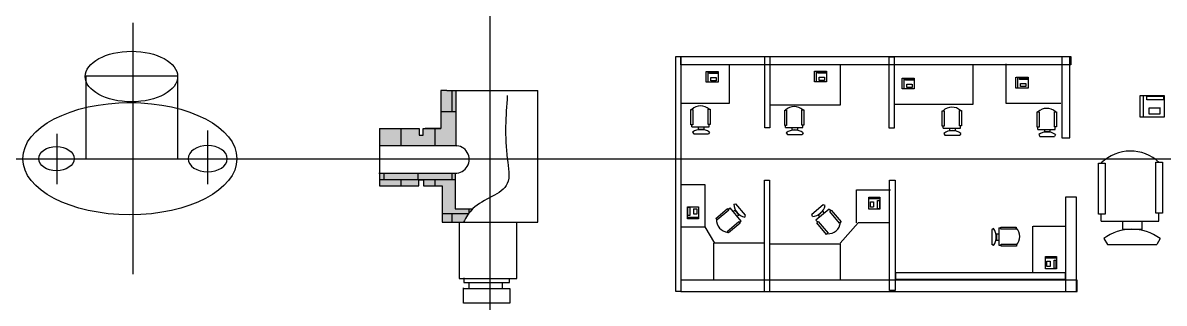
# Model space of a CAD drawing. Header units: millimetres. Extents: x -1960 to 11416, y -605 to 1694.
# Drawn here: x -1960 to 4871, y -335 to 1345 of the extents above; entities that cross this region are included whole.
import ezdxf

# ---------------------------------------------------------------- set-up
doc = ezdxf.new("R2010")
doc.units = ezdxf.units.MM

# ---------------------------------------------------------------- blocks, each defined once
blk = doc.blocks.new('椅子')
at = {"color": 0}
for p, q in [((-231.3974394892775, -235.1946301195289), (-231.3974394892775, -206.6861905423061)), ((-1.019373915678443, -235.1946301195289), (-1.019373915678443, -204.649877294765)), ((-231.3974394892775, -235.1946301195289), (-1.019373915678443, -235.1946301195289)), ((-146.1779119494913, -234.0084018198727), (-146.1779119494913, -266.8424470544451)), ((-146.1779119494913, -266.8424470544451), (-67.6475474593044, -266.8424470544451)), ((-67.6475474593044, -266.8424470544451), (-67.6475474593044, -237.6566306714667)), ((-221.100704792656, -304.187527736587), (-206.4904048481349, -327.9010044496181)), ((3.532649989217589, -304.1875277365882), (-9.811771428179782, -327.9010044496181)), ((-206.4904048481349, -327.9010044496181), (-9.811771428179782, -327.9010044496181))]:
    blk.add_line(p, q, dxfattribs=at)
for points in [[(13.25183344321522, -202.6135568323375), (-13.25184259674279, -202.6135568323375), (-13.25184259674279, 1.018157525631977), (13.25183344321522, 1.018157525631977)], [(-216.1068582147091, -206.6861905423061), (-242.6105342546671, -206.6861905423061), (-242.6105342546671, -3.054476184336636), (-216.1068582147091, -3.054476184336636)]]:
    blk.add_lwpolyline(points, close=True, dxfattribs=at)
at = {"color": 0, "linetype": 'Continuous'}
blk.add_arc((-114.6236945719822, -123.1788394742841), 168.2605653489924, 47.06037497118629, 133.9480152125387, dxfattribs=at)
at = {"color": 0}
blk.add_arc((-109.2890323280453, -456.3433685588392), 189.1321434186199, 53.56909684164188, 126.4309031583581, dxfattribs=at)
blk = doc.blocks.new('电话')
for p, q in [((-0.1117463162463537, -86.1162287337612), (-0.1117463162461263, 0.5903111665392089)), ((0, 0.5903111665392089), (96.16830492084046, 0.5903111665392089)), ((96.16830492084046, 0.5903111665392089), (96.16830492084046, -86.1162287337612)), ((26.72040421245038, -16.75099969947507), (26.72040421245038, -1.774414682208885)), ((93.80076222713069, -16.75099969947507), (26.72040421245038, -16.75099969947507)), ((93.80076222713069, -2.562655429311349), (93.80076222713069, -16.75099969947507)), ((96.16830492084046, -86.1162287337612), (-0.1117463162463537, -86.1162287337612))]:
    blk.add_line(p, q)
at = {"color": 0}
for p, q in [((12.84300009877734, -1.13686837721616e-13), (12.84300009877734, -85.95192413033294)), ((36.19056583375277, -74.29261031234648), (36.19056583375277, -49.06889197531257)), ((78.80632516697733, -74.29261031234648), (36.19056583375277, -74.29261031234648)), ((36.68095714655101, -49.17229572432836), (78.32912409350502, -49.17229572432836)), ((78.80632516697733, -48.28064762076758), (78.80632516697733, -74.29261031234648))]:
    blk.add_line(p, q, dxfattribs=at)
at = {"linetype": 'Continuous'}
blk.add_line((25.93122331454833, -2.562655429311349), (93.80076222713069, -2.562655429311349), dxfattribs=at)
blk = doc.blocks.new('办公室')
at = {"color": 0}
for p, q in [((210.5707286716497, -185.4251537876917), (210.5707286716497, -31.11850299892103)), ((653.7813459553581, -193.0140058244215), (653.7813459553581, -31.11850299892103)), ((1183.101438421691, -190.4843848331438), (1183.101438421691, -33.64812399019866)), ((1314.798310570477, -187.9547747789693), (1314.798310570477, -29.53511652772795)), ((20.62332919344044, -185.4251537876917), (210.5707286716497, -185.4251537876917)), ((375.1918119196744, -193.0140058244215), (653.7813459553581, -193.0140058244215)), ((869.055061663752, -190.4843848331438), (1183.101438421691, -190.4843848331438)), ((1532.604657901891, -187.9547747789693), (1314.798310570477, -187.9547747789693)), ((18.55989768931613, -510.4059523355845), (112.6050629647034, -510.4059523355845)), ((112.6050629647034, -510.4059523355845), (112.6050629647034, -679.4857218336401)), ((717.6289170169039, -663.8301866081638), (717.6289170169039, -532.3237016512539)), ((717.6289170169039, -532.3237016512539), (852.4269724439873, -532.3237016512539)), ((15.42507919814307, -679.4857218336401), (112.6050629647034, -679.4857218336401)), ((112.6050629647034, -679.4857218336401), (150.2231346252265, -745.2389697806484)), ((723.8985817510802, -663.8301866081638), (651.7973124248638, -745.2389697806484)), ((846.1572799579881, -663.8301866081638), (723.8985817510802, -663.8301866081638)), ((1419.30971617471, -676.8639119897834), (1419.30971617471, -863.2883649835894)), ((1421.467476134745, -677.9415120702361), (1554.169991195249, -677.9415120702361)), ((347.7179484013504, -745.2389697806484), (147.0882883822269, -745.2389697806484)), ((147.0882883822269, -745.2389697806484), (147.0882883822269, -889.2698938550438)), ((369.6618165986984, -748.370076825744), (651.7973124248638, -748.370076825744)), ((651.7973124248638, -748.370076825744), (651.7973124248638, -892.4010009001395)), ((1419.30971617471, -863.2883649835894), (1419.30971617471, -863.2883649835894))]:
    blk.add_line(p, q, dxfattribs=at)
for points in [[(-3.355968915791891, -0.2629629442108126), (16.62001731367855, -0.2629629442108126), (16.62001731367855, -938.0166773212677), (-3.355968915791891, -938.0166773212677)], [(16.62001731367855, -0.2629629442108126), (1572.249889430204, -0.2629629442108126), (1572.249889430204, -32.68529788281194), (16.62001731367855, -32.68529788281194)], [(351.2177866573438, -0.2629629442108126), (371.1937728868179, -0.2629629442108126), (371.1937728868179, -284.5819043046849), (351.2177866573438, -284.5819043046849)], [(848.1204163636503, -0.9900616415052355), (868.0964025931244, -0.4608151619304408), (868.0964025931244, -285.9582185791878), (848.1204163636503, -285.9582185791878)], [(1568.753298137832, -1.501710320178972), (1536.65600819212, -1.501710320178972), (1536.65600819212, -324.3824973357259), (1568.753298137832, -324.3824973357259)], [(349.8654956894898, -494.0384553652348), (370.1265486736374, -494.0384553652348), (370.1265486736374, -939.2510936039143), (349.8654956894898, -939.2510936039143)], [(848.7940086796043, -494.0384553652348), (871.5876932867686, -494.0384553652348), (871.5876932867686, -934.1918625584622), (848.7940086796043, -934.1918625584622)], [(1593.387816854334, -939.2510936039143), (1552.865710886039, -939.2510936039143), (1552.865710886039, -559.8085136416303), (1593.387816854334, -559.8085136416303)], [(873.3953084606183, -889.1507231660271), (1550.933351255193, -889.1507231660271), (1550.933351255193, -863.2883649835894), (873.3953084606183, -863.2883649835894)], [(16.62001731367855, -938.0166773212677), (1597.219872217047, -938.0166773212677), (1597.219872217047, -893.1242059882861), (16.62001731367855, -893.1242059882861)]]:
    blk.add_lwpolyline(points, close=True, dxfattribs=at)
for name, p, xscale, yscale, zscale in [('电话', (117.4393528697528, -59.31483374509298), 0.5, 0.5, 0.5), ('电话', (550.0242808513649, -58.24830358503095), 0.5, 0.5, 0.5), ('电话', (899.2562355409482, -86.03012825023598), 0.5, 0.5, 0.5), ('电话', (1353.566837559991, -82.94325826296517), 0.5, 0.5, 0.5), ('椅子', (129.6422835166686, -210.611611933994), 0.3000000000001819, 0.2999999999999545, 0.3), ('椅子', (503.3687935619637, -213.0355175402219), 0.3000000000001819, 0.2999999999999545, 0.3), ('椅子', (1131.908839806509, -215.4594231464498), 0.3000000000001819, 0.2999999999999545, 0.3), ('椅子', (1510.488938999093, -220.3072395791387), 0.3000000000001819, 0.2999999999999545, 0.3)]:
    blk.add_blockref(name, p, dxfattribs=dict(at, xscale=xscale, yscale=yscale, zscale=zscale))
for name, p in [('电话', (1848.511901497193, -155.4073207525875)), ('椅子', (1925.051213506022, -422.4882398156033))]:
    blk.add_blockref(name, p, dxfattribs=at)
for name, p, xscale, yscale, zscale, rotation in [('椅子', (158.7638316462253, -649.3387354705646), 0.2999999999998774, 0.2999999999999545, 0.3, 129.9999999999727), ('椅子', (600.4406162452105, -707.5124961211986), 0.3000000000001977, 0.2999999999999545, 0.3, 219.999999999978), ('电话', (809.6303429324835, -561.4080175459967), 0.5, 0.5, 0.5, 270), ('电话', (43.1743551675936, -647.8403667491166), 0.5, 0.5, 0.5, 90), ('椅子', (1355.174020056733, -753.566723520461), 0.2999999999999545, 0.2999999999999545, 0.3, 270), ('电话', (1514.275351550881, -799.0969648039936), 0.5, 0.5, 0.5, 270)]:
    blk.add_blockref(name, p, dxfattribs=dict(at, xscale=xscale, yscale=yscale, zscale=zscale, rotation=rotation))

msp = doc.modelspace()

# ---------------------------------------------------------------- hatches: boundary and pattern name
h = msp.add_hatch()
h.set_pattern_fill('AR-B88', color=256, style=0)
h.set_pattern_definition([(0, (0, 0), (0, 203.2), []), (90, (0, 0), (-101.6, 203.2), [203.2, -203.2])])
h.paths.add_polyline_path([(633.0970467387929, 938.8380981334517), (578.3486840106025, 938.8380981334517), (542.4124564923105, 938.8380981334517), (542.4124564923104, 752.6408158011704), (542.4124564923104, 712.2606837887993), (448.0798516676105, 712.2606837887993), (436.8497801465227, 712.2606837887993), (436.8497801465228, 671.8805491178268), (412.1436241493175, 671.8805491178268), (412.1436241493175, 712.2606837887993), (174.0661092514474, 712.2606837887993), (174.0661092514474, 609.3514301832245), (626.929286240028, 608.9329746908285, -0.01878436364674585), (633.0970467387929, 608.9272755450652)])
edge = h.paths.add_edge_path()
edge.add_line((626.7776405704353, 444.8181740479404), (174.0661092514474, 444.8181740479403))
edge.add_line((174.0661092514474, 444.8181740479403), (174.0661092514474, 369.0295497199381))
edge.add_line((174.0661092514474, 369.0295497199381), (409.8976111942884, 369.0295497199382))
edge.add_line((409.8976111942884, 369.0295497199382), (409.8976111942884, 404.9230027608027))
edge.add_line((409.8976111942884, 404.9230027608027), (439.0957931015528, 404.9230027608027))
edge.add_line((439.0957931015528, 404.9230027608027), (439.0957931015527, 369.0295497199381))
edge.add_line((439.0957931015527, 369.0295497199381), (549.1504953573994, 369.029549719938))
edge.add_line((549.1504953573994, 369.029549719938), (549.1504953573994, 151.4254986355018))
edge.add_line((549.1504953573994, 151.4254986355018), (677.8551276435144, 151.4254986355018))
edge.add_spline(control_points=[(677.8551276435144, 151.4254986355017), (693.2374397155264, 179.2168821373531), (708.7003252698586, 206.958075417265), (731.3637459259284, 230.2139660339163)], knot_values=[784.513294445351, 784.513294445351, 784.513294445351, 784.513294445351, 879.7693490361195, 879.7693490361195, 879.7693490361195, 879.7693490361195], degree=3, periodic=0)
edge.add_line((731.3637459259284, 230.2139660339163), (626.7776405704353, 230.2139660339162))
edge.add_line((626.7776405704353, 230.2139660339162), (626.7776405704353, 444.8181740479404))
h = msp.add_hatch(color=256)
h.set_gradient(color1=(102, 204, 229), one_color=1, tint=1, name='CYLINDER')
h.paths.add_polyline_path([(633.0970467387929, 938.8380981334516), (578.3486840106025, 938.8380981334517), (542.4124564923105, 938.8380981334517), (542.4124564923104, 752.6408158011704), (542.4124564923104, 712.2606837887993), (448.0798516676105, 712.2606837887993), (436.8497801465227, 712.2606837887993), (436.8497801465228, 671.8805491178268), (412.1436241493175, 671.8805491178268), (412.1436241493175, 712.2606837887993), (174.0661092514474, 712.2606837887993), (174.0661092514474, 609.3514301832245), (626.929286240028, 608.9329746908285, -0.01878436364674585), (633.0970467387929, 608.9272755450652)])
edge = h.paths.add_edge_path()
edge.add_line((626.7776405704352, 444.8181740479403), (174.0661092514474, 444.8181740479404))
edge.add_line((174.0661092514474, 444.8181740479404), (174.0661092514474, 369.0295497199381))
edge.add_line((174.0661092514474, 369.0295497199381), (409.8976111942884, 369.0295497199382))
edge.add_line((409.8976111942884, 369.0295497199382), (409.8976111942884, 404.9230027608027))
edge.add_line((409.8976111942884, 404.9230027608027), (439.0957931015528, 404.9230027608027))
edge.add_line((439.0957931015528, 404.9230027608027), (439.0957931015527, 369.0295497199381))
edge.add_line((439.0957931015527, 369.0295497199381), (549.1504953573994, 369.029549719938))
edge.add_line((549.1504953573994, 369.029549719938), (549.1504953573994, 151.4254986355018))
edge.add_line((549.1504953573994, 151.4254986355018), (677.8551276435144, 151.4254986355018))
edge.add_spline(control_points=[(677.8551276435144, 151.4254986355017), (693.2374397155264, 179.2168821373531), (708.7003252698586, 206.958075417265), (731.3637459259284, 230.2139660339163)], knot_values=[784.513294445351, 784.513294445351, 784.513294445351, 784.513294445351, 879.7693490361195, 879.7693490361195, 879.7693490361195, 879.7693490361195], degree=3, periodic=0)
edge.add_line((731.3637459259284, 230.2139660339163), (626.7776405704353, 230.2139660339162))
edge.add_line((626.7776405704353, 230.2139660339162), (626.7776405704352, 444.8181740479403))

# ---------------------------------------------------------------- linework, layer by layer
for p, q in [((-1301.734629211719, 1345.178839489555), (-1301.734629211719, -160.0281912370683)), ((-1581.717153199737, 1026.509635841764), (-1033.148042654155, 1026.509635841764)), ((-1581.717153199737, 1026.509635841764), (-1581.717153199737, 530.5500830866258)), ((-1033.148042654155, 1026.509635841764), (-1033.148042654155, 533.3851328425194)), ((578.3486840106025, 938.8380981334517), (542.4124564923104, 938.8380981334517)), ((542.4124564923104, 938.8380981334517), (542.4124564923104, 752.6408158011704)), ((578.3486840106025, 938.8380981334517), (578.3486840106025, 938.8380981334517)), ((578.3486840106025, 938.8380981334517), (578.3486840106025, 938.8380981334517)), ((578.3486840106025, 938.8380981334517), (578.3486840106025, 938.8380981334517)), ((578.3486840106025, 938.8380981334517), (578.3486840106025, 938.8380981334517)), ((578.3486840106025, 938.8380981334517), (578.3486840106025, 938.8380981334517)), ((578.3486840106025, 938.8380981334517), (578.3486840106025, 938.8380981334517)), ((578.3486840106025, 938.8380981334517), (1121.884149678808, 938.8380981334517)), ((633.0970467387929, 608.9272755450652), (633.0970467387929, 940.3079243053617)), ((1121.884149678808, 151.4254986355018), (1121.884149678808, 938.8380981334517)), ((542.4124564923104, 752.6408158011704), (542.4124564923104, 752.6408158011704)), ((542.4124564923104, 752.6408158011704), (542.4124564923104, 712.2606837887993)), ((-853.3392768112844, 378.142235286668), (-853.3392768112844, 700.8039444980359)), ((174.0661092514474, 712.2606837887993), (174.0661092514474, 369.0295497199381)), ((174.0661092514474, 712.2606837887993), (412.1436241493175, 712.2606837887993)), ((412.1436241493175, 712.2606837887993), (412.1436241493175, 671.8805491178268)), ((436.8497801465228, 671.8805491178268), (436.8497801465228, 712.2606837887993)), ((436.8497801465228, 712.2606837887993), (448.0798516676105, 712.2606837887993)), ((542.4124564923104, 712.2606837887993), (448.0798516676105, 712.2606837887993)), ((448.0798516676105, 712.2606837887993), (448.0798516676105, 712.2606837887993)), ((448.0798516676105, 712.2606837887993), (484.0160791859034, 712.2606837887993)), ((448.0798516676105, 712.2606837887993), (542.4124564923104, 712.2606837887993)), ((-1755.430710364624, 679.4960984310642), (-1755.430710364624, 378.142235286668)), ((412.1436241493175, 671.8805491178268), (436.8497801465228, 671.8805491178268)), ((172.4621814553566, 609.3529122476311), (633.097046738786, 608.9272755450652)), ((170.0632245858533, 444.8181740479404), (626.7776405704353, 444.8181740479404)), ((626.7776405704353, 444.8181740479404), (626.7776405704353, 230.2139660339162)), ((-1755.430710364624, 378.142235286668), (-1755.430710364624, 378.142235286668)), ((174.0661092514474, 369.0295497199381), (409.8976111942884, 369.0295497199381)), ((409.8976111942884, 369.0295497199381), (409.8976111942884, 404.9230027608028)), ((409.8976111942884, 404.9230027608028), (439.0957931015528, 404.9230027608028)), ((439.0957931015528, 404.9230027608028), (439.0957931015528, 369.0295497199381)), ((439.0957931015528, 369.0295497199381), (549.1504953573994, 369.0295497199381)), ((549.1504953573994, 369.0295497199381), (549.1504953573994, 151.4254986355018)), ((626.7776405704353, 230.2139660339162), (734.2076263836598, 230.2139660339162)), ((549.1504953573994, 151.4254986355018), (1121.884149678808, 151.4254986355018)), ((652.0552787357155, 148.1594179439548), (652.0552787357155, -186.3706707063061)), ((996.463178002432, -186.3706707063061), (996.463178002432, 151.3153607719605)), ((652.0552787357155, -186.3706707063061), (996.463178002432, -186.3706707063061)), ((680.4926334770471, -183.2147278783004), (680.4926334770471, -211.6182266233568)), ((952.2273010942836, -211.6182266233568), (952.2273010942836, -186.3706707063061)), ((677.3329236469335, -334.7000500875995), (677.3329236469335, -243.1776681964188)), ((677.3329236469335, -246.3336110244247), (955.3870041784594, -246.3336110244247)), ((680.4926334770471, -211.6182266233568), (952.2273010942836, -211.6182266233568)), ((708.9299814724409, -211.6182266233568), (708.9299814724409, -246.3336110244247)), ((708.9299814724409, -246.3336110244247), (911.1511272703119, -246.3336110244247)), ((911.1511272703119, -246.3336110244247), (911.1511272703119, -214.7741694513625)), ((955.3870041784594, -246.3336110244247), (955.3870041784594, -334.7000500875995)), ((955.3870041784594, -334.7000500875995), (677.3329236469335, -334.7000500875995))]:
    msp.add_line(p, q)
for p, direction in [((834.3943160405888, 1100.358631500139), (0, -1)), ((25.82915977633911, 530.5500830866258), (1, 0)), ((25.82915977633911, 530.5500830866258), (1, 0))]:
    msp.add_xline(p, direction)
msp.add_arc((629.9373436546097, 526.8727247965028), 82.1153641051941, 267.7947810659612, 92.20521893403881)
for centre, major_axis, ratio in [((-1309.632959355633, 1023.310670417036), (-276.4414673397978, 0), 0.5479184271865433), ((-1319.110952155361, 531.0417036073591), (-640.5093679175968, 0), 0.5253143457723601), ((-1758.478314703616, 531.0417036073591), (-105.8375901987583, 0), 0.6857498950686314)]:
    msp.add_ellipse(centre, major_axis=major_axis, ratio=ratio)
at = {"extrusion": (0, 0, -1)}
msp.add_ellipse((-853.3392768112844, 531.0417036073591), major_axis=(-116.8952456543002, 0), ratio=0.6748713960031337, start_param=-1.570796326794897, end_param=4.71238898038469, dxfattribs=at)
at = {"start_tangent": (0, 1)}
msp.add_spline([(939.5884752657057, 908.7419771356576), (939.5884752657057, 530.0286702831095), (939.5884752657057, 381.6992909018163), (733.2274685238635, 232.0998685792033), (677.3329236469335, 150.4819770929439)], degree=3, dxfattribs=at)

# ---------------------------------------------------------------- block references
at = {"color": 0, "xscale": 1.5, "yscale": 1.5, "zscale": 1.5}
msp.add_blockref('办公室', (1953.807946194647, 1142.749362195227), dxfattribs=at)

doc.saveas('drawing.dxf')
